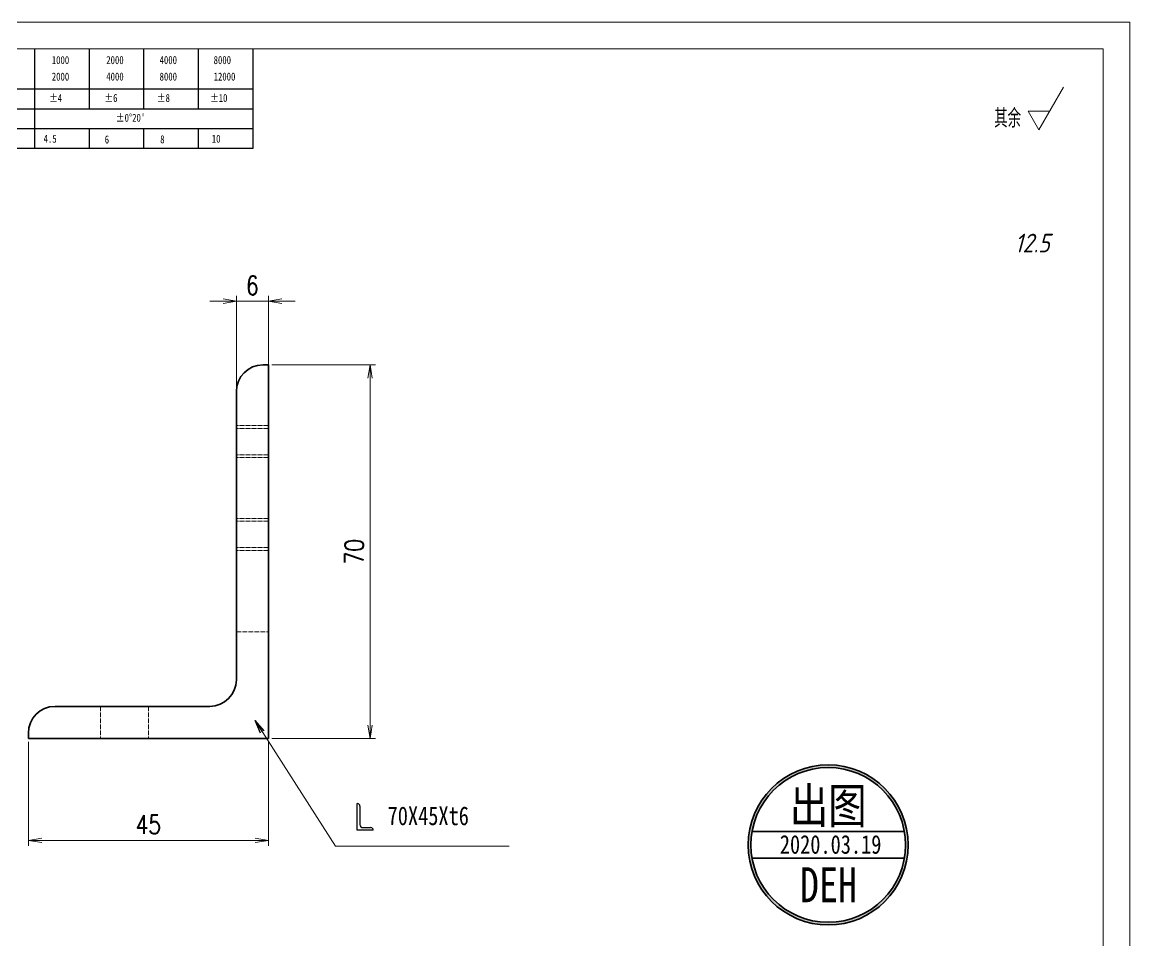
# Model space of a CAD drawing. Header units: millimetres. Extents: x -51813 to 38145, y -10860 to 38732.
# Drawn here: x -47438.6 to -47230.9, y 37892.8 to 38065 of the extents above; entities that cross this region are included whole.
import ezdxf
from ezdxf.enums import TextEntityAlignment as Align

# ---------------------------------------------------------------- set-up
doc = ezdxf.new("R2010")
doc.units = ezdxf.units.MM
doc.header["$LTSCALE"] = 0.5
doc.linetypes.add('DASHED', pattern=[15, 12, -3])
doc.linetypes.add('DOT2', pattern=[0.125, 0, -0.125])
for name, color, linetype in [('SYMBOL', 7, 'Continuous'), ('图\\M+19E79\\M+195B6\\M+18E9A', 7, 'Continuous'), ('车型', 7, 'Continuous')]:
    doc.layers.add(name, color=color, linetype=linetype)
for name, color, linetype, lineweight in [('印章专用-出图', 1, 'Continuous', 80), ('图框', 7, 'Continuous', 18), ('标注线', 3, 'Continuous', 18)]:
    doc.layers.add(name, color=color, linetype=linetype, lineweight=lineweight)
doc.layers.add('打印', color=7, linetype='Continuous', lineweight=15, plot=False)
doc.layers.add('打印-禁用', color=7, linetype='Continuous', lineweight=15, plot=False)
doc.styles.add('DIM', font='romans.shx', dxfattribs={"width": 0.8, "bigfont": 'bigfont.shx'})
doc.styles.add('国标', font='simfang.ttf', dxfattribs={"width": 0.8})
doc.styles.add('机械长仿宋', font='gbenor.shx', dxfattribs={"height": 1, "bigfont": 'gbcbig.shx'})
doc.dimstyles.new('DEH 1-1', dxfattribs={"dimtxt": 3.5, "dimasz": 2.5, "dimexe": 1, "dimexo": 0.625, "dimgap": 1.2, "dimtad": 1, "dimtoh": 1, "dimdsep": 46, "dimtxsty": 'DIM', "dimblk": 'OPEN', "dimcen": 0, "dimclrd": 8, "dimclre": 8, "dimclrt": 2, "dimazin": 2, "dimtfac": 0.5, "dimtmove": 0, "dimatfit": 3, "dimldrblk": 'OPEN', "dimfxl": 0, "dimtolj": 2, "dimlwd": 18, "dimlwe": 18, "dimarcsym": 0})
doc.dimstyles.new('DEH 1-1$0', dxfattribs={"dimtxt": 3.5, "dimasz": 2.5, "dimexe": 1, "dimexo": 0.625, "dimgap": 1.2, "dimtad": 1, "dimzin": 9, "dimdsep": 46, "dimtxsty": 'DIM', "dimblk": 'OPEN', "dimcen": 0, "dimclrd": 8, "dimclre": 8, "dimclrt": 2, "dimazin": 2, "dimtfac": 0.5, "dimtmove": 0, "dimatfit": 3, "dimldrblk": 'OPEN', "dimfxl": 0, "dimtolj": 2, "dimlwd": 18, "dimlwe": 18, "dimarcsym": 0})

# ---------------------------------------------------------------- blocks, each defined once
blk = doc.blocks.new('GZDEH零件A3图框V01版')
at = {"layer": '图\\M+19E79\\M+195B6\\M+18E9A', "color": 9}
for p, q in [((3072.2, -1561.98), (3072.2, -1554.46)), ((3082.42, -1561.98), (3082.42, -1554.46)), ((3092.64, -1561.98), (3092.64, -1554.46)), ((3102.86, -1561.98), (3102.86, -1554.46)), ((3113.09, -1573.08), (3113.09, -1554.46)), ((2996.09, -1561.98), (3113.09, -1561.98)), ((3072.2, -1573.08), (3072.2, -1561.98)), ((3082.42, -1565.68), (3082.42, -1561.98)), ((3092.64, -1565.68), (3092.64, -1561.98)), ((3102.86, -1565.68), (3102.86, -1561.98)), ((2996.09, -1565.68), (3113.09, -1565.68)), ((2996.09, -1569.38), (3113.09, -1569.38)), ((3082.42, -1573.08), (3082.42, -1569.48)), ((3092.64, -1573.08), (3092.64, -1569.38)), ((3102.86, -1573.08), (3102.86, -1569.38)), ((2990.09, -1573.08), (3113.09, -1573.08))]:
    blk.add_line(p, q, dxfattribs=at)
at = {"layer": '图框', "linetype": 'Continuous'}
for p, q in [((3272.49, -1554.46), (2882.49, -1554.46)), ((3272.49, -1832.96), (3272.49, -1554.46))]:
    blk.add_line(p, q, dxfattribs=at)
at = {"layer": '打印-禁用', "linetype": 'Continuous'}
for p, q in [((3277.49, -1549.46), (2857.49, -1549.46)), ((3277.49, -1846.46), (3277.49, -1549.46))]:
    blk.add_line(p, q, dxfattribs=at)
at = {"layer": '图\\M+19E79\\M+195B6\\M+18E9A', "color": 9, "style": '国标', "width": 0.8}
for s, p in [('1000', (3075.36, -1557.31)), ('2000', (3085.57, -1557.31)), ('4000', (3095.57, -1557.31)), ('8000', (3105.7, -1557.31)), ('2000', (3075.36, -1560.41)), ('4000', (3085.57, -1560.41)), ('8000', (3095.57, -1560.41)), ('12000', (3105.7, -1560.41)), ('±4', (3074.85, -1564.42)), ('±6', (3085.22, -1564.42)), ('±8', (3095.06, -1564.42)), ('±10', (3105.02, -1564.42)), ("±0%%D20'", (3087.38, -1568.12)), ('4.5', (3073.82, -1572.05)), ('6', (3085.28, -1572.19)), ('8', (3095.68, -1572.15)), ('10', (3105.36, -1572.06))]:
    blk.add_text(s, height=1.5, dxfattribs=at).set_placement(p)
blk = doc.blocks.new('DEH A3')
at = {"layer": '图框'}
blk.add_blockref('GZDEH零件A3图框V01版', (-2857.49, 1846.46), dxfattribs=at)
blk = doc.blocks.new('FINISHER_TR')
at = {"layer": '标注线'}
for p, q in [((0, 0), (4.62, 8)), ((-2.02, 3.5), (0, 0)), ((2.02, 3.5), (-2.02, 3.5))]:
    blk.add_line(p, q, dxfattribs=at)
at = {"layer": '标注线', "color": 2, "style": '机械长仿宋', "oblique": 15}
blk.add_attdef('0.0', text='', height=3.5, dxfattribs=at).set_placement((2.03, -24.04), align=Align.BOTTOM_RIGHT)
blk = doc.blocks.new('其余12.5')
at = {"layer": '标注线'}
blk.add_blockref('FINISHER_TR', (0, 0), dxfattribs=at).add_auto_attribs({'0.0': '12.5'})
at = {"layer": '标注线', "color": 7, "linetype": 'DOT2', "style": '机械长仿宋'}
blk.add_text('其余', height=3.5, dxfattribs=at).set_placement((-8.38, 0.4))
blk = doc.blocks.new('_Open')
at = {"color": 0, "linetype": 'ByBlock', "lineweight": -2}
for p, q in [((-1, 0.167), (0, 0)), ((-1, -0.167), (0, 0)), ((0, 0), (-1, 0))]:
    blk.add_line(p, q, dxfattribs=at)
blk = doc.blocks.new('*D108')
at = {"layer": 'Defpoints', "color": 0, "transparency": 16777216}
for p in [(-47437.47, 37930.73), (-47392.47, 37930.73), (-47392.47, 37911.62)]:
    blk.add_point(p, dxfattribs=at)
at = {"layer": '标注线', "color": 8, "lineweight": 18, "transparency": 16777216}
for p, q in [((-47437.47, 37930.11), (-47437.47, 37910.62)), ((-47392.47, 37930.11), (-47392.47, 37910.62)), ((-47434.97, 37911.62), (-47394.97, 37911.62))]:
    blk.add_line(p, q, dxfattribs=at)
at = {"layer": '标注线', "color": 8, "lineweight": 18, "transparency": 16777216, "xscale": 2.5, "yscale": 2.5, "zscale": 2.5, "rotation": 180}
blk.add_blockref('_Open', (-47437.47, 37911.62), dxfattribs=at)
at = {"layer": '标注线', "color": 8, "lineweight": 18, "transparency": 16777216, "xscale": 2.5, "yscale": 2.5, "zscale": 2.5}
blk.add_blockref('_Open', (-47392.47, 37911.62), dxfattribs=at)
at = {"layer": '标注线', "color": 2, "transparency": 16777216, "insert": (-47414.97, 37914.57), "char_height": 3.5, "attachment_point": 5, "style": 'DIM'}
blk.add_mtext('\\A2;45', dxfattribs=at)
blk = doc.blocks.new('*D109')
at = {"layer": 'Defpoints', "color": 0, "transparency": 16777216}
for p in [(-47392.47, 38000.73), (-47373.41, 38000.73), (-47392.47, 37930.73)]:
    blk.add_point(p, dxfattribs=at)
at = {"layer": '标注线', "color": 8, "lineweight": 18, "transparency": 16777216}
for p, q in [((-47391.84, 38000.73), (-47372.41, 38000.73)), ((-47373.41, 37933.23), (-47373.41, 37998.23)), ((-47391.84, 37930.73), (-47372.41, 37930.73))]:
    blk.add_line(p, q, dxfattribs=at)
at = {"layer": '标注线', "color": 8, "lineweight": 18, "transparency": 16777216, "xscale": 2.5, "yscale": 2.5, "zscale": 2.5}
for p, rotation in [((-47373.41, 38000.73), 90), ((-47373.41, 37930.73), 270)]:
    blk.add_blockref('_Open', p, dxfattribs=dict(at, rotation=rotation))
at = {"layer": '标注线', "color": 2, "transparency": 16777216, "insert": (-47376.36, 37965.73), "char_height": 3.5, "attachment_point": 5, "rotation": 90, "style": 'DIM'}
blk.add_mtext('\\A2;70', dxfattribs=at)
blk = doc.blocks.new('*D118')
at = {"layer": 'Defpoints', "color": 0, "transparency": 16777216}
for p in [(-47392.47, 38012.67), (-47398.47, 37994.08), (-47392.47, 37994.08)]:
    blk.add_point(p, dxfattribs=at)
at = {"layer": '标注线', "color": 8, "lineweight": 18, "transparency": 16777216}
for p, q in [((-47398.47, 37994.71), (-47398.47, 38013.67)), ((-47392.47, 37994.71), (-47392.47, 38013.67)), ((-47400.97, 38012.67), (-47403.47, 38012.67)), ((-47398.47, 38012.67), (-47392.47, 38012.67)), ((-47389.97, 38012.67), (-47387.47, 38012.67))]:
    blk.add_line(p, q, dxfattribs=at)
at = {"layer": '标注线', "color": 8, "lineweight": 18, "transparency": 16777216, "xscale": 2.5, "yscale": 2.5, "zscale": 2.5}
blk.add_blockref('_Open', (-47398.47, 38012.67), dxfattribs=at)
at = {"layer": '标注线', "color": 8, "lineweight": 18, "transparency": 16777216, "xscale": 2.5, "yscale": 2.5, "zscale": 2.5, "rotation": 180}
blk.add_blockref('_Open', (-47392.47, 38012.67), dxfattribs=at)
at = {"layer": '标注线', "color": 2, "transparency": 16777216, "insert": (-47395.47, 38015.62), "char_height": 3.5, "attachment_point": 5, "style": 'DIM'}
blk.add_mtext('\\A2;6', dxfattribs=at)
blk = doc.blocks.new('L_SHARP_MARK5')
at = {"color": 0, "linetype": 'ByBlock', "lineweight": -2}
for p, q in [((-1.5, 0), (-1.5, 5)), ((-1, 4.5), (-1, 1.1)), ((1.5, 0), (-1.5, 0)), ((-0.4, 0.5), (1, 0.5))]:
    blk.add_line(p, q, dxfattribs=at)
for centre, radius, start, end in [((-1.5, 4.5), 0.5, 0, 90), ((-0.4, 1.1), 0.6, 180, 270), ((1, 0), 0.5, 0, 90)]:
    blk.add_arc(centre, radius, start, end, dxfattribs=at)
blk = doc.blocks.new('出图章')
at = {"layer": '印章专用-出图'}
h = blk.add_hatch(color=256, dxfattribs=at)
h.paths.add_polyline_path([(15, 0, 1), (-15, 0, 1)])
h.paths.add_polyline_path([(14.5, 0, 1), (-14.5, 0, 1)], flags=16)
h.paths.add_polyline_path([(-7.31, -12.35), (7.41, -12.35), (7.41, -2.73), (-7.31, -2.73)], flags=8)
at = {"layer": '印章专用-出图', "lineweight": 35}
for p, q in [((-14.28, 2.5), (14.28, 2.5)), ((-14.28, -2.5), (14.28, -2.5))]:
    blk.add_line(p, q, dxfattribs=at)
for radius in [15, 14.5]:
    blk.add_circle((0, 0), radius, dxfattribs=at)
at = {"layer": '印章专用-出图', "color": 4, "style": '国标', "width": 0.8}
blk.add_text('DEH', height=6.562, dxfattribs=at).set_placement((0.05, -10.74), align=Align.CENTER)
at = {"layer": '印章专用-出图', "color": 3, "style": '国标', "width": 0.8}
blk.add_attdef('出图', text='', height=6.6, dxfattribs=at).set_placement((0, 7.35), align=Align.MIDDLE_CENTER)
at = {"layer": '印章专用-出图', "color": 2, "style": '国标', "width": 0.8}
blk.add_attdef('XXXX.XX.XX', text='', height=3.5, dxfattribs=at).set_placement((0.45, 0.1), align=Align.MIDDLE_CENTER)
blk = doc.blocks.new('YZ-CT')
at = {"layer": '印章专用-出图'}
blk.add_blockref('出图章', (0.63, 0), dxfattribs=at).add_auto_attribs({'出图': '出图', 'XXXX.XX.XX': '2020.03.19'})

msp = doc.modelspace()

# ---------------------------------------------------------------- linework, layer by layer
at = {"color": 7, "lineweight": 35, "ltscale": 0.025}
for p, q in [((-47392.468, 38000.732), (-47393.468, 38000.732)), ((-47437.468, 37931.732), (-47437.468, 37930.732))]:
    msp.add_line(p, q, dxfattribs=at)
at = {"color": 7, "lineweight": 35}
for p, q in [((-47392.468, 37930.732), (-47392.468, 38000.732)), ((-47398.468, 37995.732), (-47398.468, 37941.732)), ((-47403.468, 37936.732), (-47432.468, 37936.732)), ((-47437.468, 37930.732), (-47392.468, 37930.732))]:
    msp.add_line(p, q, dxfattribs=at)
at = {"color": 1, "linetype": 'DASHED', "lineweight": 13, "ltscale": 0.15}
for p, q in [((-47392.468, 37989.352), (-47398.468, 37989.352)), ((-47392.468, 37988.811), (-47398.468, 37988.811)), ((-47392.468, 37983.894), (-47398.468, 37983.894)), ((-47392.468, 37983.352), (-47398.468, 37983.352)), ((-47392.468, 37971.952), (-47398.468, 37971.952)), ((-47392.468, 37971.41), (-47398.468, 37971.41)), ((-47392.468, 37966.493), (-47398.468, 37966.493)), ((-47392.468, 37965.952), (-47398.468, 37965.952)), ((-47398.468, 37950.732), (-47392.468, 37950.732)), ((-47423.968, 37936.732), (-47423.968, 37930.732)), ((-47423.968, 37936.732), (-47423.968, 37930.732)), ((-47414.968, 37936.732), (-47414.968, 37930.732)), ((-47414.968, 37936.732), (-47414.968, 37930.732))]:
    msp.add_line(p, q, dxfattribs=at)
at = {"color": 7, "lineweight": 35}
for centre, start, end in [((-47393.468, 37995.732), 89.99998, 179.99998), ((-47403.468, 37941.732), 269.99998, 359.99998), ((-47432.468, 37931.732), 89.99998, 179.99998)]:
    msp.add_arc(centre, 5, start, end, dxfattribs=at)
at = {"layer": '打印'}
msp.add_lwpolyline([(-47650.944, 38064.957), (-47230.944, 38064.957), (-47230.944, 37767.957), (-47650.944, 37767.957)], close=True, dxfattribs=at)

# ---------------------------------------------------------------- block references
at = {"layer": 'SYMBOL'}
msp.add_blockref('L_SHARP_MARK5', (-47374.294, 37913.503), dxfattribs=at)
at = {"layer": '印章专用-出图'}
msp.add_blockref('YZ-CT', (-47288.13, 37910.763), dxfattribs=at)
at = {"layer": '图框'}
msp.add_blockref('DEH A3', (-47650.944, 37767.957), dxfattribs=at)
at = {"layer": '标注线'}
msp.add_blockref('其余12.5', (-47248, 38044.8), dxfattribs=at)

# ---------------------------------------------------------------- texts
at = {"layer": '车型', "color": 3, "style": '国标', "width": 0.8}
msp.add_text('70X45Xt6', height=3.5, dxfattribs=at).set_placement((-47362.487, 37914.472), align=Align.CENTER)

# ---------------------------------------------------------------- dimensions: what is measured, and where the dimension line sits
at = {"layer": '标注线'}
for base, p1, p2, picture, middle in [((-47392.468, 38012.671), (-47398.468, 37994.084), (-47392.468, 37994.084), '*D118', (-47395.468, 38015.621)), ((-47392.468, 37911.625), (-47437.468, 37930.732), (-47392.468, 37930.732), '*D108', (-47414.968, 37914.575))]:
    dim = msp.add_linear_dim(base=base, p1=p1, p2=p2, dimstyle='DEH 1-1$0', dxfattribs=at)
    dim.commit()
    dim.dimension.update_dxf_attribs({"geometry": picture, "text_midpoint": middle})
dim = msp.add_linear_dim(base=(-47373.413, 38000.732), p1=(-47392.468, 37930.732), p2=(-47392.468, 38000.732), angle=90, dimstyle='DEH 1-1$0', dxfattribs=at)
dim.commit()
dim.dimension.update_dxf_attribs({"geometry": '*D109', "text_midpoint": (-47376.363, 37965.732)})

# ---------------------------------------------------------------- leaders
msp.add_leader([(-47394.97, 37934.054), (-47379.887, 37910.514), (-47347.347, 37910.514)], dimstyle='DEH 1-1', override={"dimgap": 1.2, "dimtad": 1}, dxfattribs=at)

doc.saveas('drawing.dxf')
